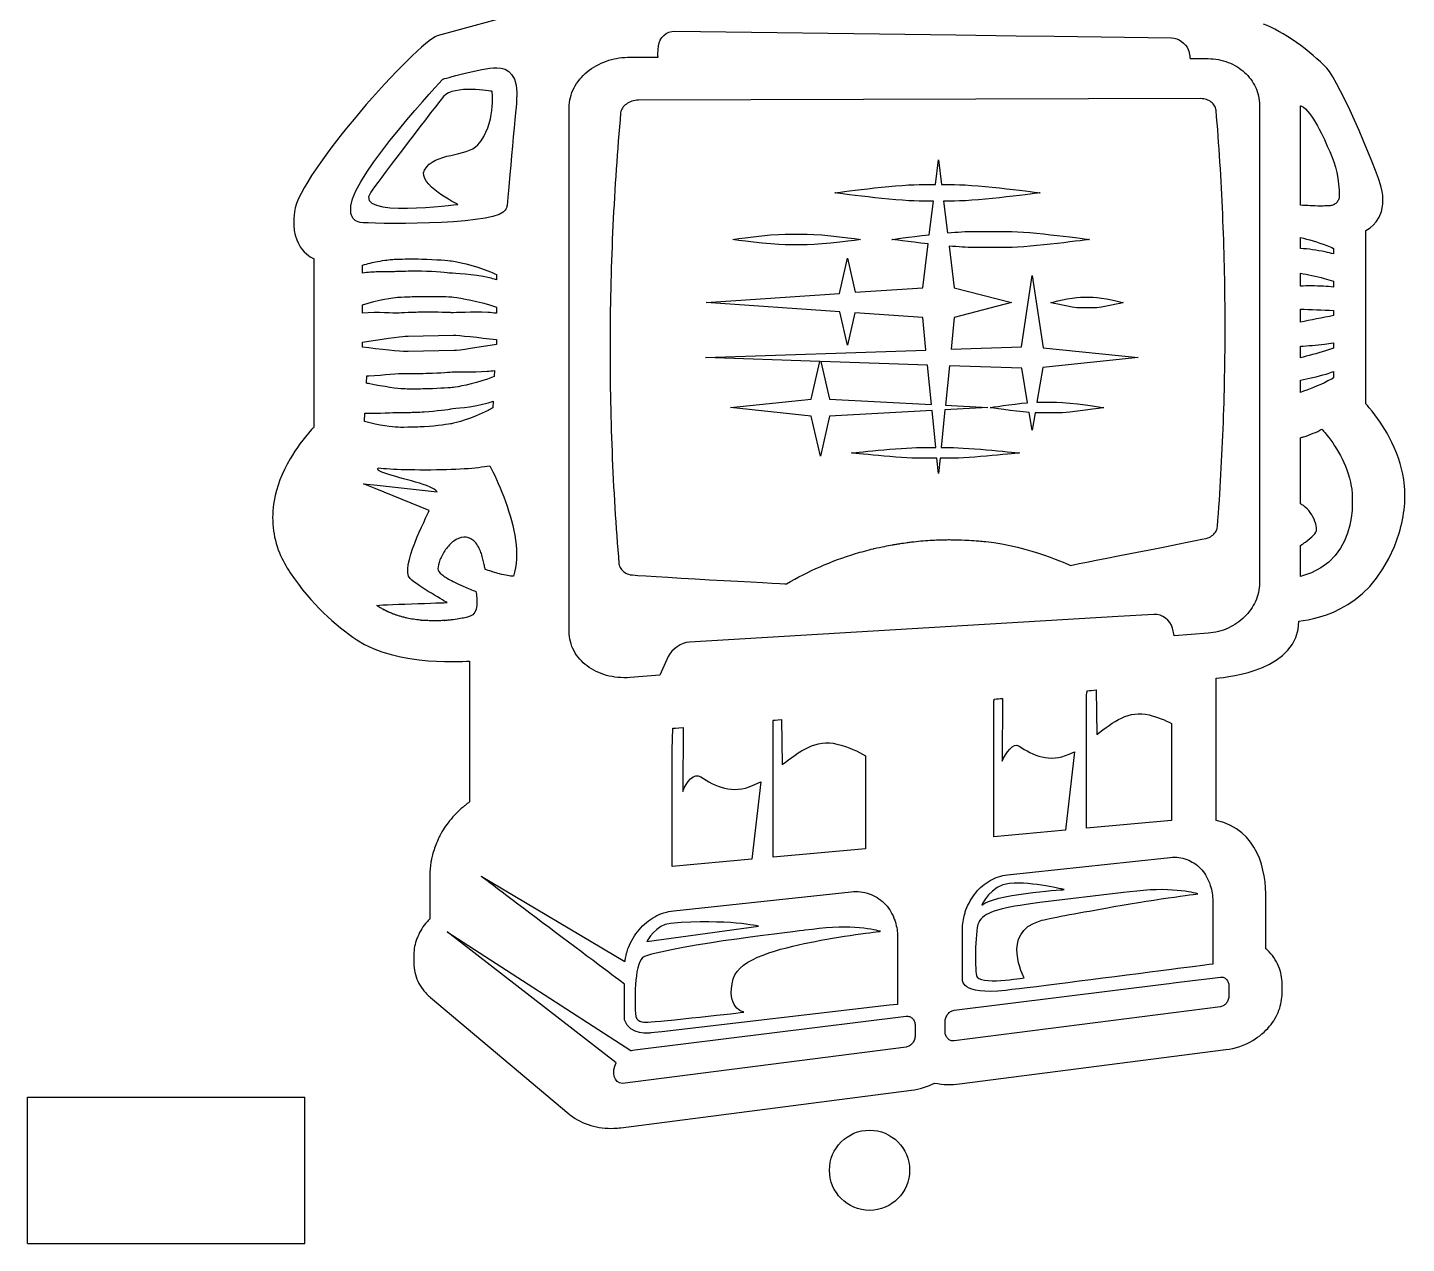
# Model space of a CAD drawing. Header units: millimetres. Extents: x -1166 to -93, y -857 to -63.
# Drawn here: x -665.76 to -616.76, y -812.37 to -769.17 of the extents above; entities that cross this region are included whole.
import ezdxf

# ---------------------------------------------------------------- set-up
doc = ezdxf.new("R2010")
doc.units = ezdxf.units.MM
doc.layers.add('CUTS', color=1, linetype='Continuous', true_color=0xff0000)
doc.layers.add('TEXT', color=5, linetype='Continuous', true_color=0x0000ff)

msp = doc.modelspace()

# ---------------------------------------------------------------- linework, layer by layer
at = {"layer": 'CUTS', "color": 1, "lineweight": 25, "true_color": 0xff0000}
for p, q in [((-665.76, -812.374), (-665.76, -807.174)), ((-665.76, -807.174), (-655.911, -807.174)), ((-655.911, -812.374), (-655.911, -807.174)), ((-665.76, -812.374), (-655.911, -812.374))]:
    msp.add_line(p, q, dxfattribs=at)
for points in [[(-637.26, -809.774), (-637.26, -808.988), (-636.622, -808.35), (-635.835, -808.35)], [(-635.835, -808.35), (-635.049, -808.35), (-634.411, -808.988), (-634.411, -809.774)], [(-635.835, -811.199), (-636.622, -811.199), (-637.26, -810.561), (-637.26, -809.774)], [(-634.411, -809.774), (-634.411, -810.561), (-635.049, -811.199), (-635.835, -811.199)]]:
    msp.add_open_spline(points, degree=3, dxfattribs=at)
at = {"layer": 'TEXT', "color": 5, "lineweight": 25, "true_color": 0x0000ff}
for points in [[(-648.161, -766.917), (-648.161, -768.638), (-651.2, -769.467)], [(-642.761, -769.293), (-633.67, -769.418), (-632.769, -769.431), (-630.628, -769.46), (-629.271, -769.479), (-625.099, -769.536)], [(-643.356, -770.103), (-643.334, -769.817)], [(-644.344, -770.218), (-643.351, -770.221)], [(-624.474, -770.067), (-624.452, -770.188)], [(-624.447, -770.271), (-623.807, -770.271)], [(-624.064, -771.693), (-644.046, -771.75)], [(-646.511, -790.628), (-646.511, -772.015)], [(-621.977, -771.922), (-621.977, -771.98), (-621.977, -771.98)], [(-621.977, -771.98), (-621.977, -788.907)], [(-620.521, -775.482), (-620.521, -771.946), (-620.521, -771.946)], [(-634.069, -774.747), (-633.495, -774.747), (-633.386, -773.863), (-633.277, -774.747), (-632.815, -774.747)], [(-633.715, -776.53), (-633.568, -775.333), (-634.069, -775.333)], [(-632.815, -775.333), (-633.205, -775.333), (-633.065, -776.464)], [(-638.83, -776.507), (-638.049, -776.507)], [(-632.156, -776.411), (-630.946, -776.411)], [(-620.521, -777.015), (-620.521, -776.629), (-620.521, -776.629)], [(-618.202, -782.534), (-618.202, -776.379)], [(-634.024, -784.093), (-633.48, -784.093), (-633.613, -782.778), (-637.262, -782.976), (-637.585, -784.394), (-637.908, -782.976), (-640.782, -782.67), (-637.908, -782.367), (-637.605, -781.034), (-641.665, -780.897), (-633.83, -780.631), (-633.946, -779.468), (-636.36, -779.302), (-636.624, -780.457), (-636.896, -779.265), (-641.64, -778.939), (-636.909, -778.614), (-636.624, -777.358), (-636.346, -778.576), (-633.946, -778.411), (-633.755, -776.857)], [(-638.049, -776.888), (-638.83, -776.888)], [(-633.009, -776.932), (-632.826, -778.411), (-630.795, -778.939), (-632.826, -779.467), (-632.941, -780.601), (-630.433, -780.517), (-630.053, -777.98), (-629.67, -780.543), (-626.285, -780.897), (-629.676, -781.249), (-629.886, -782.481), (-629.882, -782.481), (-629.882, -782.483)], [(-630.946, -776.981), (-632.156, -776.981)], [(-619.35, -777.014), (-619.35, -777.213)], [(-655.585, -777.378), (-655.585, -781.733)], [(-653.858, -777.896), (-653.858, -777.614)], [(-652.789, -777.845), (-653.305, -777.85)], [(-649.098, -777.941), (-649.098, -778.127)], [(-620.521, -778.353), (-620.521, -777.896), (-620.521, -777.896)], [(-619.35, -778.176), (-619.35, -778.387)], [(-653.858, -779.314), (-653.858, -779.021)], [(-649.098, -779.11), (-649.098, -779.32)], [(-628.336, -778.752), (-627.985, -778.752), (-627.985, -778.752)], [(-627.893, -779.132), (-628.336, -779.132)], [(-627.985, -778.752), (-627.893, -778.752)], [(-620.521, -779.633), (-620.521, -779.175), (-620.521, -779.175)], [(-619.35, -779.22), (-619.35, -779.404)], [(-652.342, -780.134), (-652.228, -780.13), (-650.618, -780.099)], [(-653.858, -780.525), (-653.858, -780.35), (-653.858, -780.35)], [(-649.098, -780.254), (-649.098, -780.434)], [(-620.522, -780.9), (-620.522, -780.491), (-620.522, -780.491)], [(-619.35, -780.37), (-619.35, -780.559)], [(-650.598, -780.648), (-652.228, -780.68), (-652.323, -780.683)], [(-637.565, -781.04), (-637.262, -782.371), (-633.634, -782.567), (-633.775, -781.168), (-637.565, -781.04)], [(-653.72, -781.804), (-653.707, -781.547)], [(-649.164, -781.353), (-649.175, -781.568)], [(-630.219, -782.499), (-630.426, -781.276), (-632.999, -781.19), (-633.141, -782.59), (-631.636, -782.67), (-633.157, -782.753), (-633.293, -784.093), (-632.995, -784.093)], [(-619.35, -781.391), (-619.35, -781.618)], [(-655.592, -781.864), (-655.581, -782.737)], [(-620.523, -782.133), (-620.523, -781.692), (-620.523, -781.692)], [(-649.218, -782.447), (-649.229, -782.677)], [(-629.882, -782.483), (-629.188, -782.483)], [(-655.585, -782.822), (-655.585, -783.365)], [(-653.787, -783.163), (-653.772, -782.865)], [(-629.949, -782.86), (-630.053, -783.472), (-630.16, -782.848)], [(-629.188, -782.864), (-629.882, -782.864)], [(-620.523, -786.098), (-620.523, -783.741)], [(-632.995, -784.473), (-633.331, -784.473), (-633.386, -785.02), (-633.441, -784.473), (-634.024, -784.473)], [(-651.484, -786.333), (-653.407, -785.548), (-653.825, -785.378), (-653.331, -785.432), (-651.208, -785.663)], [(-632.449, -787.38), (-632.453, -787.38)], [(-635.017, -787.545), (-635.014, -787.545)], [(-620.524, -788.674), (-620.524, -787.578)], [(-648.492, -788.662), (-648.499, -788.662)], [(-652.998, -789.908), (-652.994, -789.908)], [(-651.328, -790.253), (-651.332, -790.253)], [(-625.728, -790.025), (-626.996, -790.1), (-642.237, -791.004)], [(-625.008, -790.767), (-625.071, -790.51)], [(-623.807, -790.691), (-625.006, -790.783)], [(-650.05, -791.68), (-650.05, -796.682)], [(-642.988, -791.521), (-643.284, -792.176)], [(-643.286, -792.183), (-644.344, -792.265)], [(-623.514, -797.34), (-623.514, -792.286)], [(-628.129, -797.621), (-628.129, -792.865)], [(-627.788, -792.707), (-627.754, -794.29)], [(-628.747, -794.987), (-628.553, -794.9), (-628.871, -797.689), (-631.42, -797.924), (-631.42, -793.157)], [(-631.114, -793.008), (-631.126, -795.24)], [(-639.267, -798.653), (-639.266, -793.786)], [(-638.971, -793.755), (-638.937, -795.361)], [(-639.978, -796.094), (-639.698, -795.968), (-640.019, -798.724), (-642.849, -798.984), (-642.849, -794.83), (-642.825, -794.067)], [(-642.462, -794.036), (-642.474, -796.319)], [(-625.104, -793.894), (-625.104, -797.341), (-628.129, -797.621), (-628.129, -797.621)], [(-635.982, -795.044), (-635.982, -798.351), (-639.267, -798.653), (-639.267, -798.653)], [(-630.933, -799.274), (-626.494, -798.798), (-625.153, -798.655)], [(-651.462, -799.276), (-651.462, -800.843)], [(-649.64, -799.326), (-644.532, -802.353), (-644.532, -802.353)], [(-642.793, -800.55), (-636.49, -799.875)], [(-626.336, -799.853), (-626.581, -799.882), (-626.807, -799.909), (-626.81, -799.909), (-629.785, -800.261)], [(-623.636, -800.216), (-623.636, -802.448)], [(-621.747, -801.904), (-621.747, -800.134)], [(-643.75, -801.642), (-639.778, -801.105)], [(-637.621, -801.187), (-637.865, -801.216), (-638.131, -801.247), (-638.133, -801.248)], [(-644.839, -805.952), (-650.844, -801.301), (-644.319, -805.518)], [(-634.84, -801.494), (-634.84, -803.88), (-635.128, -803.913), (-643.219, -804.85), (-643.608, -804.895)], [(-632.536, -802.998), (-632.536, -801.228)], [(-652.031, -802.11), (-652.031, -802.413)], [(-644.544, -804.43), (-644.544, -803.163)], [(-632.829, -804.088), (-625.29, -803.151), (-625.185, -803.137), (-625.029, -803.119), (-624.361, -803.037), (-623.745, -802.959), (-623.361, -802.91), (-623.361, -802.91)], [(-621.174, -803.483), (-621.174, -803.149)], [(-651.441, -803.635), (-646.525, -807.769)], [(-623.065, -803.235), (-623.065, -803.568)], [(-623.361, -803.963), (-632.829, -805.178)], [(-644.085, -805.486), (-634.54, -804.3)], [(-634.216, -804.635), (-634.216, -804.983), (-634.216, -804.983)], [(-633.15, -804.847), (-633.15, -804.501)], [(-634.54, -805.397), (-644.62, -806.691)], [(-632.64, -806.709), (-623.177, -805.488)], [(-644.676, -808.263), (-634.344, -806.927)]]:
    msp.add_lwpolyline(points, dxfattribs=at)
for points in [[(-643.334, -769.817), (-643.311, -769.525), (-643.053, -769.289), (-642.761, -769.293)], [(-619.587, -770.609), (-620.115, -770.044), (-621.184, -769.261), (-621.837, -769.047)], [(-651.2, -769.467), (-651.913, -769.69), (-656.099, -774.344), (-656.278, -775.712)], [(-625.099, -769.536), (-624.849, -769.54), (-624.606, -769.718), (-624.509, -769.949)], [(-645.184, -770.356), (-644.954, -770.276), (-644.703, -770.23), (-644.441, -770.221)], [(-644.441, -770.221), (-644.409, -770.221), (-644.377, -770.218), (-644.344, -770.218)], [(-643.351, -770.221), (-643.357, -770.183), (-643.36, -770.144), (-643.356, -770.103)], [(-624.509, -769.949), (-624.493, -769.988), (-624.481, -770.028), (-624.474, -770.067)], [(-624.452, -770.188), (-624.447, -770.217), (-624.447, -770.244), (-624.447, -770.271)], [(-623.807, -770.271), (-623.554, -770.274), (-623.313, -770.32), (-623.094, -770.404)], [(-651, -771), (-651, -771), (-649.648, -770.595), (-649.082, -770.595)], [(-649.082, -770.595), (-648.675, -770.595), (-648.289, -770.863), (-648.381, -771.791)], [(-646.338, -771.313), (-646.228, -771.097), (-646.07, -770.903), (-645.872, -770.741)], [(-645.872, -770.741), (-645.675, -770.579), (-645.442, -770.447), (-645.184, -770.356)], [(-623.094, -770.404), (-622.874, -770.488), (-622.678, -770.609), (-622.51, -770.759)], [(-622.51, -770.759), (-622.347, -770.908), (-622.213, -771.087), (-622.122, -771.282)], [(-617.59, -775.132), (-617.626, -774.546), (-619.148, -771.076), (-619.587, -770.609)], [(-654.272, -775.503), (-654.128, -774.32), (-651, -771), (-651, -771)], [(-649.249, -771.434), (-649.249, -771.434), (-650.619, -771.191), (-650.975, -771.622)], [(-646.511, -772.015), (-646.511, -771.767), (-646.448, -771.529), (-646.338, -771.313)], [(-622.122, -771.282), (-622.029, -771.48), (-621.977, -771.695), (-621.977, -771.922)], [(-650.975, -771.622), (-651.613, -772.393), (-653.381, -774.757), (-653.565, -775.019)], [(-649.755, -773.331), (-649.11, -772.613), (-649.249, -771.434), (-649.249, -771.434)], [(-648.381, -771.791), (-648.397, -771.961), (-648.723, -775.519), (-648.723, -775.519)], [(-644.281, -771.785), (-644.354, -771.808), (-644.421, -771.843), (-644.479, -771.884)], [(-644.046, -771.75), (-644.128, -771.75), (-644.208, -771.763), (-644.281, -771.785)], [(-623.862, -771.725), (-623.926, -771.704), (-623.993, -771.692), (-624.064, -771.693)], [(-623.693, -771.814), (-623.742, -771.777), (-623.8, -771.747), (-623.862, -771.725)], [(-623.571, -771.945), (-623.602, -771.896), (-623.644, -771.851), (-623.693, -771.814)], [(-644.682, -772.201), (-644.803, -773.53), (-644.894, -774.866), (-644.956, -776.203)], [(-644.62, -772.026), (-644.655, -772.08), (-644.676, -772.139), (-644.682, -772.201)], [(-644.479, -771.884), (-644.537, -771.924), (-644.585, -771.972), (-644.62, -772.026)], [(-623.519, -772.107), (-623.523, -772.049), (-623.542, -771.996), (-623.571, -771.945)], [(-623.285, -775.793), (-623.339, -774.56), (-623.415, -773.33), (-623.519, -772.104)], [(-620.521, -771.946), (-620.509, -771.951), (-620.498, -771.955), (-620.486, -771.96)], [(-620.486, -771.96), (-620.098, -772.136), (-619.691, -773.106), (-619.479, -773.575)], [(-651.651, -774.232), (-651.29, -773.588), (-650.159, -773.779), (-649.755, -773.331)], [(-619.479, -773.575), (-619.269, -774.04), (-619.143, -774.573), (-619.143, -775.16)], [(-650.468, -775.45), (-650.468, -775.45), (-651.934, -774.737), (-651.651, -774.232)], [(-637.067, -775.041), (-637.067, -775.041), (-634.953, -774.747), (-634.069, -774.747)], [(-632.815, -774.747), (-631.953, -774.747), (-629.777, -775.041), (-629.777, -775.041)], [(-653.565, -775.019), (-654.222, -775.958), (-650.468, -775.45), (-650.468, -775.45)], [(-634.069, -775.333), (-634.93, -775.333), (-637.067, -775.041), (-637.067, -775.041)], [(-629.777, -775.041), (-629.777, -775.041), (-631.931, -775.333), (-632.815, -775.333)], [(-619.143, -775.16), (-619.144, -775.204), (-619.154, -775.247), (-619.172, -775.285)], [(-618.202, -776.379), (-618.073, -776.296), (-617.534, -776.051), (-617.59, -775.132)], [(-656.278, -775.712), (-656.456, -777.081), (-655.585, -777.378), (-655.585, -777.378)], [(-654.266, -775.778), (-654.276, -775.729), (-654.272, -775.503), (-654.272, -775.503)], [(-648.856, -775.723), (-649.408, -776.203), (-653.6, -776.149), (-653.945, -776.09)], [(-648.764, -775.626), (-648.787, -775.661), (-648.819, -775.694), (-648.856, -775.723)], [(-648.723, -775.519), (-648.728, -775.554), (-648.741, -775.591), (-648.764, -775.626)], [(-619.821, -775.513), (-620.055, -775.507), (-620.289, -775.496), (-620.521, -775.482)], [(-619.718, -775.509), (-619.752, -775.509), (-619.787, -775.513), (-619.821, -775.513)], [(-619.592, -775.504), (-619.633, -775.508), (-619.676, -775.508), (-619.718, -775.509)], [(-619.467, -775.499), (-619.507, -775.503), (-619.55, -775.503), (-619.592, -775.504)], [(-619.345, -775.466), (-619.385, -775.486), (-619.425, -775.497), (-619.467, -775.499)], [(-619.244, -775.392), (-619.273, -775.423), (-619.309, -775.447), (-619.345, -775.466)], [(-619.172, -775.285), (-619.19, -775.324), (-619.213, -775.361), (-619.244, -775.392)], [(-653.945, -776.09), (-654.122, -776.059), (-654.234, -775.932), (-654.266, -775.778)], [(-644.956, -776.203), (-645.02, -777.54), (-645.054, -778.881), (-645.059, -780.219)], [(-623.2, -779.492), (-623.203, -778.257), (-623.231, -777.024), (-623.285, -775.793)], [(-640.699, -776.699), (-640.699, -776.699), (-639.381, -776.507), (-638.83, -776.507)], [(-638.83, -776.888), (-639.367, -776.888), (-640.699, -776.699), (-640.699, -776.699)], [(-638.049, -776.507), (-637.511, -776.507), (-636.155, -776.699), (-636.155, -776.699)], [(-636.155, -776.699), (-636.155, -776.699), (-637.498, -776.888), (-638.049, -776.888)], [(-635.049, -776.697), (-635.049, -776.697), (-634.42, -776.608), (-633.715, -776.53)], [(-633.755, -776.857), (-634.442, -776.78), (-635.049, -776.697), (-635.049, -776.697)], [(-633.065, -776.464), (-632.717, -776.433), (-632.392, -776.411), (-632.156, -776.411)], [(-630.946, -776.411), (-630.114, -776.411), (-628.015, -776.697), (-628.015, -776.697)], [(-628.015, -776.697), (-628.015, -776.697), (-630.092, -776.981), (-630.946, -776.981)], [(-620.521, -776.629), (-620.24, -776.696), (-619.909, -776.788), (-619.589, -776.912)], [(-632.156, -776.981), (-632.375, -776.981), (-632.679, -776.961), (-633.009, -776.932)], [(-619.638, -777.14), (-619.941, -777.076), (-620.253, -777.039), (-620.521, -777.015)], [(-619.35, -777.213), (-619.445, -777.186), (-619.54, -777.161), (-619.638, -777.14)], [(-619.589, -776.912), (-619.509, -776.944), (-619.429, -776.979), (-619.35, -777.014)], [(-653.858, -777.614), (-653.671, -777.553), (-653.488, -777.514), (-653.329, -777.482)], [(-653.329, -777.482), (-653.07, -777.434), (-652.872, -777.411), (-652.803, -777.407)], [(-652.803, -777.407), (-652.757, -777.404), (-652.523, -777.394), (-652.228, -777.39)], [(-652.228, -777.39), (-652.079, -777.386), (-651.916, -777.386), (-651.75, -777.393)], [(-651.75, -777.393), (-651.259, -777.402), (-650.767, -777.451), (-650.698, -777.46)], [(-650.698, -777.46), (-650.561, -777.477), (-649.904, -777.597), (-649.306, -777.847)], [(-653.305, -777.85), (-653.471, -777.857), (-653.664, -777.866), (-653.858, -777.896)], [(-652.228, -777.829), (-652.516, -777.833), (-652.744, -777.843), (-652.789, -777.845)], [(-651.757, -777.829), (-651.919, -777.825), (-652.081, -777.825), (-652.228, -777.829)], [(-650.728, -777.895), (-650.794, -777.886), (-651.274, -777.838), (-651.757, -777.829)], [(-649.348, -778.057), (-649.947, -777.92), (-650.593, -777.911), (-650.728, -777.895)], [(-649.098, -778.127), (-649.18, -778.102), (-649.263, -778.079), (-649.348, -778.06)], [(-649.306, -777.847), (-649.235, -777.877), (-649.166, -777.908), (-649.098, -777.941)], [(-620.521, -777.896), (-620.266, -777.941), (-619.968, -778.002), (-619.675, -778.08)], [(-619.675, -778.08), (-619.564, -778.11), (-619.457, -778.143), (-619.35, -778.176)], [(-619.698, -778.36), (-619.982, -778.346), (-620.272, -778.348), (-620.521, -778.353)], [(-619.35, -778.387), (-619.463, -778.375), (-619.58, -778.365), (-619.698, -778.36)], [(-653.858, -779.021), (-653.307, -778.843), (-652.736, -778.763), (-652.614, -778.752)], [(-652.614, -778.752), (-652.579, -778.748), (-652.429, -778.742), (-652.228, -778.735)], [(-652.228, -778.735), (-652.059, -778.728), (-651.854, -778.722), (-651.646, -778.721)], [(-651.646, -778.721), (-651.195, -778.715), (-650.742, -778.736), (-650.679, -778.738)], [(-650.679, -778.738), (-650.552, -778.746), (-649.947, -778.841), (-649.381, -779.013)], [(-649.381, -779.013), (-649.284, -779.042), (-649.19, -779.075), (-649.098, -779.109)], [(-629.394, -778.942), (-629.394, -778.942), (-628.647, -778.752), (-628.336, -778.752)], [(-628.336, -779.132), (-628.639, -779.132), (-629.394, -778.942), (-629.394, -778.942)], [(-627.893, -778.752), (-627.588, -778.752), (-626.82, -778.942), (-626.82, -778.942)], [(-626.82, -778.942), (-626.82, -778.942), (-627.58, -779.132), (-627.893, -779.132)], [(-620.521, -779.175), (-620.17, -779.185), (-619.724, -779.203), (-619.35, -779.22)], [(-652.603, -779.314), (-652.725, -779.324), (-653.306, -779.272), (-653.858, -779.314)], [(-652.228, -779.297), (-652.423, -779.304), (-652.569, -779.311), (-652.603, -779.314)], [(-651.646, -779.283), (-651.853, -779.283), (-652.059, -779.291), (-652.228, -779.297)], [(-650.689, -779.301), (-650.751, -779.297), (-651.198, -779.278), (-651.646, -779.283)], [(-649.4, -779.293), (-649.966, -779.263), (-650.563, -779.308), (-650.689, -779.301)], [(-649.098, -779.32), (-649.196, -779.309), (-649.297, -779.299), (-649.4, -779.293)], [(-623.261, -783.195), (-623.214, -781.96), (-623.196, -780.724), (-623.2, -779.492)], [(-619.35, -779.404), (-619.725, -779.479), (-620.173, -779.568), (-620.521, -779.633)], [(-653.858, -780.35), (-653.277, -780.257), (-652.483, -780.136), (-652.342, -780.134)], [(-650.618, -780.099), (-650.477, -780.095), (-649.683, -780.186), (-649.098, -780.254)], [(-652.323, -780.683), (-652.464, -780.687), (-653.271, -780.595), (-653.858, -780.525)], [(-649.098, -780.434), (-649.677, -780.526), (-650.458, -780.645), (-650.598, -780.648)], [(-645.059, -780.219), (-645.064, -781.559), (-645.04, -782.899), (-644.988, -784.234)], [(-620.522, -780.491), (-620.267, -780.474), (-619.964, -780.451), (-619.668, -780.415)], [(-619.668, -780.415), (-619.56, -780.402), (-619.454, -780.385), (-619.35, -780.37)], [(-619.35, -780.559), (-619.443, -780.593), (-619.536, -780.624), (-619.633, -780.654)], [(-619.633, -780.654), (-619.941, -780.753), (-620.26, -780.837), (-620.522, -780.9)], [(-653.707, -781.547), (-653.68, -781.547), (-653.655, -781.544), (-653.627, -781.544)], [(-653.627, -781.544), (-653.097, -781.513), (-652.536, -781.452), (-652.419, -781.455)], [(-652.419, -781.455), (-652.393, -781.455), (-652.29, -781.455), (-652.151, -781.459)], [(-652.151, -781.459), (-651.98, -781.459), (-651.754, -781.459), (-651.525, -781.45)], [(-651.525, -781.45), (-651.108, -781.44), (-650.691, -781.409), (-650.632, -781.403)], [(-650.632, -781.403), (-650.515, -781.393), (-649.957, -781.42), (-649.429, -781.381)], [(-649.429, -781.381), (-649.338, -781.375), (-649.25, -781.365), (-649.164, -781.353)], [(-649.175, -781.568), (-649.252, -781.599), (-649.332, -781.63), (-649.414, -781.657)], [(-620.523, -781.692), (-620.248, -781.643), (-619.922, -781.576), (-619.606, -781.479)], [(-619.606, -781.479), (-619.518, -781.452), (-619.434, -781.423), (-619.35, -781.391)], [(-619.35, -781.618), (-619.414, -781.654), (-619.48, -781.691), (-619.546, -781.725)], [(-655.585, -781.733), (-655.589, -781.776), (-655.592, -781.821), (-655.592, -781.864)], [(-653.639, -781.822), (-653.667, -781.816), (-653.693, -781.809), (-653.72, -781.804)], [(-652.431, -782.01), (-652.55, -782.006), (-653.11, -781.931), (-653.639, -781.822)], [(-652.181, -782.013), (-652.312, -782.013), (-652.405, -782.01), (-652.431, -782.01)], [(-651.529, -782.006), (-651.77, -782.013), (-652.009, -782.014), (-652.181, -782.013)], [(-650.626, -781.957), (-650.685, -781.963), (-651.108, -781.996), (-651.529, -782.006)], [(-649.414, -781.657), (-649.943, -781.835), (-650.507, -781.947), (-650.626, -781.957)], [(-619.546, -781.725), (-619.882, -781.897), (-620.237, -782.035), (-620.523, -782.133)], [(-650.715, -782.717), (-650.59, -782.695), (-649.991, -782.671), (-649.433, -782.513)], [(-649.433, -782.513), (-649.36, -782.493), (-649.288, -782.469), (-649.218, -782.444)], [(-631.544, -782.671), (-631.544, -782.671), (-630.772, -782.546), (-630.219, -782.499)], [(-629.188, -782.483), (-628.709, -782.483), (-627.505, -782.673), (-627.505, -782.673)], [(-618.079, -782.675), (-618.122, -782.626), (-618.161, -782.579), (-618.202, -782.534)], [(-655.581, -782.737), (-655.584, -782.764), (-655.585, -782.793), (-655.585, -782.822)], [(-653.772, -782.865), (-653.257, -782.896), (-652.74, -782.834), (-652.626, -782.842)], [(-652.626, -782.842), (-652.591, -782.842), (-652.431, -782.846), (-652.219, -782.842)], [(-652.219, -782.842), (-652.056, -782.839), (-651.864, -782.835), (-651.669, -782.822)], [(-651.669, -782.822), (-651.221, -782.797), (-650.776, -782.729), (-650.715, -782.717)], [(-649.396, -782.772), (-649.953, -783.066), (-650.561, -783.224), (-650.689, -783.245)], [(-649.229, -782.677), (-649.284, -782.711), (-649.339, -782.742), (-649.396, -782.772)], [(-630.16, -782.848), (-630.71, -782.805), (-631.544, -782.671), (-631.544, -782.671)], [(-629.882, -782.864), (-629.903, -782.864), (-629.926, -782.864), (-629.949, -782.86)], [(-627.505, -782.673), (-627.505, -782.673), (-628.698, -782.864), (-629.188, -782.864)], [(-617.37, -783.721), (-617.564, -783.36), (-617.802, -783.009), (-618.079, -782.675)], [(-655.665, -783.453), (-655.962, -783.787), (-656.218, -784.136), (-656.426, -784.492)], [(-655.585, -783.365), (-655.61, -783.394), (-655.638, -783.423), (-655.665, -783.453)], [(-652.638, -783.37), (-652.754, -783.36), (-653.265, -783.314), (-653.787, -783.163)], [(-652.245, -783.373), (-652.449, -783.377), (-652.602, -783.373), (-652.638, -783.37)], [(-651.663, -783.352), (-651.87, -783.366), (-652.075, -783.372), (-652.245, -783.373)], [(-650.689, -783.245), (-650.753, -783.258), (-651.208, -783.327), (-651.663, -783.352)], [(-623.471, -786.898), (-623.375, -785.665), (-623.306, -784.43), (-623.261, -783.195)], [(-620.413, -783.712), (-620.171, -783.638), (-619.946, -783.54), (-619.757, -783.444)], [(-619.757, -783.444), (-619.723, -783.483), (-619.687, -783.524), (-619.648, -783.569)], [(-619.648, -783.569), (-619.477, -783.775), (-619.276, -784.047), (-619.103, -784.37)], [(-620.523, -783.741), (-620.486, -783.731), (-620.449, -783.722), (-620.413, -783.712)], [(-616.853, -785.229), (-616.933, -784.725), (-617.105, -784.216), (-617.37, -783.721)], [(-656.426, -784.492), (-656.719, -784.99), (-656.911, -785.494), (-656.997, -785.987)], [(-644.988, -784.234), (-644.936, -785.567), (-644.854, -786.896), (-644.743, -788.219)], [(-636.482, -784.283), (-636.482, -784.283), (-634.748, -784.093), (-634.024, -784.093)], [(-634.024, -784.473), (-634.73, -784.473), (-636.482, -784.283), (-636.482, -784.283)], [(-632.995, -784.093), (-632.289, -784.093), (-630.505, -784.283), (-630.505, -784.283)], [(-630.505, -784.283), (-630.505, -784.283), (-632.271, -784.473), (-632.995, -784.473)], [(-619.103, -784.37), (-618.928, -784.692), (-618.781, -785.066), (-618.717, -785.475)], [(-653.027, -785.019), (-653.237, -784.948), (-653.36, -784.88), (-653.305, -784.818)], [(-653.305, -784.818), (-653.303, -784.815), (-653.302, -784.814), (-653.299, -784.811)], [(-653.299, -784.811), (-653.185, -784.826), (-653.046, -784.839), (-652.878, -784.849)], [(-651.208, -785.663), (-651.358, -785.422), (-652.483, -785.205), (-653.027, -785.019)], [(-652.878, -784.849), (-652.566, -784.868), (-652.155, -784.88), (-651.626, -784.88)], [(-651.626, -784.88), (-650.532, -784.88), (-649.803, -784.824), (-649.33, -784.736)], [(-649.33, -784.736), (-649.314, -784.769), (-649.298, -784.799), (-649.283, -784.833)], [(-649.283, -784.833), (-649.123, -785.155), (-648.938, -785.564), (-648.778, -786.006)], [(-618.717, -785.475), (-618.717, -785.475), (-618.251, -788.088), (-620.524, -788.674)], [(-617.017, -787.13), (-616.827, -786.506), (-616.755, -785.871), (-616.853, -785.229)], [(-656.997, -785.987), (-657.11, -786.629), (-657.046, -787.252), (-656.807, -787.832)], [(-648.778, -786.006), (-648.618, -786.447), (-648.481, -786.924), (-648.418, -787.382)], [(-652.163, -788.75), (-652.543, -788.382), (-651.575, -786.555), (-651.484, -786.333)], [(-620.416, -786.154), (-620.45, -786.13), (-620.486, -786.112), (-620.523, -786.098)], [(-620.172, -786.405), (-620.242, -786.307), (-620.326, -786.218), (-620.416, -786.154)], [(-620.006, -786.721), (-620.047, -786.614), (-620.104, -786.504), (-620.172, -786.405)], [(-623.521, -787.065), (-623.493, -787.012), (-623.474, -786.956), (-623.471, -786.898)], [(-620.06, -787.21), (-619.989, -787.135), (-619.946, -787.066), (-619.946, -787.01)], [(-619.946, -787.01), (-619.946, -786.928), (-619.968, -786.826), (-620.006, -786.721)], [(-650.612, -787.417), (-650.721, -787.497), (-650.82, -787.604), (-650.904, -787.721)], [(-650.261, -787.28), (-650.383, -787.287), (-650.504, -787.338), (-650.612, -787.417)], [(-650.088, -787.299), (-650.142, -787.282), (-650.202, -787.275), (-650.261, -787.28)], [(-649.934, -787.382), (-649.983, -787.344), (-650.035, -787.316), (-650.088, -787.299)], [(-649.799, -787.526), (-649.841, -787.467), (-649.886, -787.419), (-649.934, -787.382)], [(-648.418, -787.382), (-648.355, -787.841), (-648.362, -788.284), (-648.492, -788.662)], [(-634.748, -787.506), (-634.667, -787.491), (-634.584, -787.48), (-634.503, -787.469)], [(-634.503, -787.469), (-634.453, -787.463), (-634.401, -787.454), (-634.351, -787.447)], [(-634.351, -787.447), (-634.129, -787.42), (-633.906, -787.399), (-633.683, -787.386)], [(-633.683, -787.386), (-633.48, -787.373), (-633.278, -787.368), (-633.078, -787.367)], [(-633.078, -787.367), (-633.022, -787.363), (-632.966, -787.367), (-632.909, -787.367)], [(-632.909, -787.367), (-632.755, -787.367), (-632.602, -787.372), (-632.449, -787.38)], [(-632.453, -787.38), (-632.42, -787.38), (-632.385, -787.38), (-632.352, -787.38)], [(-632.352, -787.38), (-632.333, -787.383), (-632.318, -787.383), (-632.302, -787.385)], [(-632.302, -787.385), (-632.303, -787.385), (-632.304, -787.385), (-632.306, -787.385)], [(-632.306, -787.385), (-632.187, -787.391), (-632.073, -787.404), (-631.956, -787.413)], [(-631.956, -787.413), (-631.874, -787.422), (-631.789, -787.427), (-631.707, -787.436)], [(-631.707, -787.436), (-630.146, -787.595), (-628.703, -788.28), (-628.703, -788.28)], [(-628.703, -788.28), (-628.306, -788.203), (-623.875, -787.331), (-623.812, -787.304)], [(-623.812, -787.304), (-623.748, -787.279), (-623.69, -787.245), (-623.641, -787.204)], [(-623.641, -787.204), (-623.592, -787.163), (-623.551, -787.116), (-623.521, -787.065)], [(-620.574, -790.257), (-619.866, -790.177), (-617.834, -789.807), (-617.017, -787.13)], [(-620.517, -787.572), (-620.456, -787.533), (-620.398, -787.492), (-620.342, -787.451)], [(-620.342, -787.451), (-620.229, -787.366), (-620.13, -787.284), (-620.06, -787.21)], [(-656.807, -787.832), (-656.703, -788.087), (-656.57, -788.322), (-656.422, -788.545)], [(-650.904, -787.721), (-650.988, -787.838), (-651.055, -787.965), (-651.103, -788.084)], [(-649.683, -787.731), (-649.72, -787.653), (-649.758, -787.584), (-649.799, -787.526)], [(-649.618, -787.91), (-649.638, -787.845), (-649.659, -787.784), (-649.683, -787.731)], [(-649.563, -788.107), (-649.579, -788.044), (-649.597, -787.974), (-649.618, -787.91)], [(-637.597, -788.327), (-637.189, -788.148), (-636.769, -787.992), (-636.337, -787.862)], [(-636.337, -787.862), (-636.125, -787.798), (-635.91, -787.739), (-635.692, -787.688)], [(-635.692, -787.688), (-635.683, -787.684), (-635.676, -787.683), (-635.669, -787.683)], [(-635.669, -787.683), (-635.546, -787.652), (-635.422, -787.63), (-635.297, -787.604)], [(-635.297, -787.604), (-635.208, -787.587), (-635.118, -787.563), (-635.027, -787.548)], [(-635.027, -787.548), (-635.024, -787.548), (-635.02, -787.548), (-635.017, -787.545)], [(-635.014, -787.545), (-634.995, -787.541), (-634.977, -787.541), (-634.96, -787.537)], [(-634.96, -787.537), (-634.916, -787.531), (-634.874, -787.525), (-634.829, -787.518)], [(-634.829, -787.518), (-634.821, -787.515), (-634.814, -787.515), (-634.805, -787.515)], [(-634.805, -787.515), (-634.787, -787.511), (-634.768, -787.508), (-634.748, -787.506)], [(-620.524, -787.578), (-620.521, -787.578), (-620.519, -787.574), (-620.517, -787.572)], [(-651.103, -788.084), (-651.151, -788.203), (-651.178, -788.316), (-651.178, -788.404)], [(-651.178, -788.404), (-651.178, -788.466), (-651.125, -788.533), (-651.04, -788.603)], [(-649.523, -788.289), (-649.535, -788.235), (-649.548, -788.173), (-649.563, -788.107)], [(-649.499, -788.42), (-649.503, -788.389), (-649.512, -788.342), (-649.523, -788.289)], [(-649.266, -788.499), (-649.356, -788.471), (-649.436, -788.443), (-649.499, -788.42)], [(-644.743, -788.219), (-644.737, -788.282), (-644.715, -788.339), (-644.68, -788.391)], [(-644.68, -788.391), (-644.645, -788.443), (-644.598, -788.488), (-644.541, -788.526)], [(-638.786, -788.938), (-638.403, -788.71), (-638.006, -788.506), (-637.597, -788.327)], [(-656.422, -788.545), (-655.663, -789.684), (-654.824, -790.402), (-654.058, -790.926)], [(-650.852, -789.602), (-650.852, -789.602), (-651.895, -789.008), (-652.163, -788.75)], [(-651.04, -788.603), (-650.954, -788.675), (-650.833, -788.747), (-650.697, -788.821)], [(-650.697, -788.821), (-650.612, -788.866), (-650.519, -788.91), (-650.425, -788.953)], [(-650.425, -788.953), (-650.37, -788.979), (-650.313, -789.005), (-650.257, -789.03)], [(-649.249, -788.504), (-649.254, -788.504), (-649.26, -788.5), (-649.266, -788.499)], [(-649.22, -788.511), (-649.229, -788.507), (-649.239, -788.507), (-649.249, -788.504)], [(-648.982, -788.58), (-649.064, -788.56), (-649.143, -788.535), (-649.22, -788.511)], [(-648.699, -788.644), (-648.787, -788.628), (-648.884, -788.606), (-648.982, -788.58)], [(-648.499, -788.662), (-648.555, -788.662), (-648.622, -788.655), (-648.699, -788.644)], [(-644.541, -788.526), (-644.484, -788.564), (-644.418, -788.592), (-644.348, -788.611)], [(-644.348, -788.611), (-644.214, -788.649), (-638.797, -788.937), (-638.786, -788.938)], [(-621.977, -788.907), (-621.977, -789.134), (-622.029, -789.355), (-622.122, -789.558)], [(-650.257, -789.03), (-650.107, -789.096), (-649.956, -789.157), (-649.825, -789.207)], [(-649.825, -789.207), (-649.813, -789.268), (-649.801, -789.348), (-649.795, -789.436)], [(-649.795, -789.436), (-649.789, -789.522), (-649.789, -789.618), (-649.799, -789.707)], [(-653.348, -789.705), (-653.381, -789.683), (-650.852, -789.602), (-650.852, -789.602)], [(-653.298, -789.738), (-653.314, -789.727), (-653.331, -789.716), (-653.348, -789.705)], [(-653.225, -789.786), (-653.25, -789.771), (-653.274, -789.754), (-653.298, -789.738)], [(-653.113, -789.846), (-653.151, -789.825), (-653.188, -789.807), (-653.225, -789.786)], [(-652.994, -789.908), (-653.039, -789.887), (-653.08, -789.863), (-653.124, -789.84)], [(-653.124, -789.84), (-653.121, -789.843), (-653.117, -789.844), (-653.113, -789.846)], [(-652.99, -789.912), (-652.993, -789.912), (-652.995, -789.908), (-652.998, -789.908)], [(-652.929, -789.937), (-652.949, -789.929), (-652.969, -789.921), (-652.99, -789.912)], [(-652.918, -789.942), (-652.922, -789.942), (-652.926, -789.938), (-652.929, -789.937)], [(-652.888, -789.955), (-652.898, -789.951), (-652.908, -789.947), (-652.918, -789.942)], [(-652.759, -790.009), (-652.803, -789.992), (-652.845, -789.974), (-652.888, -789.955)], [(-649.867, -789.947), (-649.904, -790.014), (-649.956, -790.066), (-650.031, -790.086)], [(-649.799, -789.707), (-649.81, -789.796), (-649.829, -789.879), (-649.867, -789.947)], [(-622.122, -789.558), (-622.213, -789.762), (-622.347, -789.949), (-622.51, -790.11)], [(-652.737, -790.016), (-652.743, -790.016), (-652.752, -790.012), (-652.759, -790.009)], [(-652.633, -790.052), (-652.667, -790.041), (-652.701, -790.029), (-652.737, -790.016)], [(-652.516, -790.09), (-652.555, -790.079), (-652.594, -790.065), (-652.633, -790.052)], [(-652.396, -790.121), (-652.436, -790.112), (-652.476, -790.101), (-652.516, -790.09)], [(-652.385, -790.125), (-652.388, -790.125), (-652.392, -790.121), (-652.396, -790.121)], [(-652.275, -790.153), (-652.312, -790.145), (-652.348, -790.135), (-652.385, -790.125)], [(-651.815, -790.225), (-651.965, -790.209), (-652.118, -790.188), (-652.275, -790.153)], [(-651.789, -790.229), (-651.797, -790.225), (-651.806, -790.225), (-651.815, -790.225)], [(-651.775, -790.233), (-651.78, -790.229), (-651.786, -790.233), (-651.789, -790.229)], [(-651.539, -790.243), (-651.618, -790.24), (-651.694, -790.24), (-651.775, -790.233)], [(-651.332, -790.253), (-651.399, -790.253), (-651.471, -790.246), (-651.539, -790.243)], [(-651.189, -790.249), (-651.237, -790.249), (-651.279, -790.253), (-651.328, -790.253)], [(-650.967, -790.241), (-651.037, -790.245), (-651.114, -790.246), (-651.189, -790.249)], [(-650.938, -790.241), (-650.946, -790.241), (-650.957, -790.241), (-650.967, -790.241)], [(-650.934, -790.241), (-650.94, -790.241), (-650.948, -790.241), (-650.956, -790.241)], [(-650.956, -790.241), (-650.95, -790.241), (-650.944, -790.241), (-650.938, -790.241)], [(-650.781, -790.227), (-650.833, -790.23), (-650.879, -790.237), (-650.934, -790.241)], [(-650.63, -790.211), (-650.676, -790.217), (-650.731, -790.222), (-650.781, -790.227)], [(-650.372, -790.17), (-650.45, -790.185), (-650.535, -790.2), (-650.63, -790.211)], [(-650.173, -790.13), (-650.231, -790.143), (-650.298, -790.157), (-650.372, -790.17)], [(-650.031, -790.086), (-650.068, -790.098), (-650.116, -790.112), (-650.173, -790.126)], [(-625.071, -790.51), (-625.14, -790.227), (-625.436, -790.007), (-625.728, -790.025)], [(-623.514, -792.286), (-623.051, -792.247), (-620.574, -791.983), (-620.574, -790.257)], [(-622.51, -790.11), (-622.678, -790.271), (-622.874, -790.407), (-623.094, -790.507)], [(-654.058, -790.926), (-652.651, -791.893), (-650.05, -791.68), (-650.05, -791.68)], [(-646.338, -791.317), (-646.448, -791.109), (-646.511, -790.877), (-646.511, -790.628)], [(-625.006, -790.783), (-625.007, -790.777), (-625.007, -790.773), (-625.008, -790.767)], [(-623.094, -790.507), (-623.313, -790.608), (-623.554, -790.674), (-623.807, -790.691)], [(-645.872, -791.854), (-646.07, -791.707), (-646.228, -791.525), (-646.338, -791.317)], [(-642.237, -791.004), (-642.529, -791.022), (-642.867, -791.255), (-642.988, -791.521)], [(-645.184, -792.188), (-645.442, -792.117), (-645.675, -792.003), (-645.872, -791.854)], [(-644.344, -792.265), (-644.642, -792.287), (-644.926, -792.258), (-645.184, -792.188)], [(-643.284, -792.176), (-643.284, -792.179), (-643.285, -792.181), (-643.286, -792.183)], [(-628.129, -792.865), (-628.115, -792.828), (-628.108, -792.802), (-628.108, -792.802)], [(-628.108, -792.802), (-628.108, -792.802), (-628.108, -792.775), (-628.104, -792.736)], [(-628.104, -792.736), (-627.998, -792.726), (-627.893, -792.716), (-627.788, -792.707)], [(-631.42, -793.157), (-631.42, -793.131), (-631.415, -793.088), (-631.402, -793.034)], [(-631.402, -793.034), (-631.305, -793.025), (-631.211, -793.017), (-631.114, -793.008)], [(-639.266, -793.786), (-639.266, -793.786), (-639.155, -793.774), (-638.971, -793.755)], [(-627.754, -794.29), (-627.184, -793.838), (-626.607, -793.413), (-625.903, -793.592)], [(-625.903, -793.592), (-625.588, -793.672), (-625.324, -793.78), (-625.104, -793.894)], [(-642.825, -794.067), (-642.825, -794.067), (-642.687, -794.056), (-642.462, -794.036)], [(-638.937, -795.361), (-638.339, -794.888), (-637.734, -794.442), (-636.994, -794.63)], [(-636.994, -794.63), (-636.576, -794.736), (-636.241, -794.889), (-635.982, -795.044)], [(-631.126, -795.24), (-631.001, -794.949), (-630.733, -794.553), (-630.517, -794.7)], [(-630.517, -794.7), (-630.052, -795.024), (-629.427, -795.31), (-628.747, -794.987)], [(-642.474, -796.319), (-642.354, -795.969), (-642.062, -795.637), (-641.836, -795.793)], [(-641.836, -795.793), (-641.348, -796.132), (-640.692, -796.432), (-639.978, -796.094)], [(-650.209, -796.808), (-650.232, -796.825), (-650.283, -796.868), (-650.306, -796.887)], [(-650.05, -796.682), (-650.107, -796.724), (-650.16, -796.767), (-650.209, -796.808)], [(-650.687, -797.268), (-650.717, -797.3), (-650.748, -797.334), (-650.769, -797.361)], [(-650.306, -796.887), (-650.448, -797.008), (-650.578, -797.139), (-650.687, -797.268)], [(-650.769, -797.361), (-650.899, -797.525), (-651.012, -797.701), (-651.108, -797.89)], [(-621.747, -800.134), (-621.737, -799.114), (-622.03, -797.693), (-623.514, -797.34)], [(-651.184, -798.047), (-651.249, -798.19), (-651.304, -798.338), (-651.352, -798.512)], [(-651.108, -797.89), (-651.135, -797.937), (-651.158, -797.988), (-651.184, -798.047)], [(-651.401, -798.702), (-651.411, -798.745), (-651.419, -798.787), (-651.423, -798.823)], [(-651.352, -798.512), (-651.373, -798.58), (-651.39, -798.646), (-651.401, -798.702)], [(-625.153, -798.655), (-624.942, -798.634), (-624.741, -798.661), (-624.561, -798.729)], [(-624.561, -798.729), (-624.38, -798.797), (-624.216, -798.905), (-624.078, -799.046)], [(-651.423, -798.823), (-651.45, -798.986), (-651.462, -799.134), (-651.462, -799.276)], [(-624.078, -799.046), (-623.942, -799.188), (-623.833, -799.362), (-623.756, -799.56)], [(-644.544, -803.163), (-644.879, -802.91), (-649.659, -799.327), (-649.64, -799.326)], [(-632.063, -799.916), (-631.917, -799.738), (-631.745, -799.591), (-631.552, -799.478)], [(-630.859, -799.584), (-631.543, -799.64), (-631.842, -800.354), (-631.842, -800.354)], [(-631.552, -799.478), (-631.363, -799.37), (-631.152, -799.299), (-630.933, -799.274)], [(-628.919, -799.803), (-628.919, -799.803), (-630.017, -799.514), (-630.859, -799.584)], [(-624.166, -799.951), (-624.166, -799.951), (-625.019, -799.698), (-626.336, -799.853)], [(-623.756, -799.56), (-623.744, -799.589), (-623.735, -799.621), (-623.725, -799.652)], [(-623.725, -799.652), (-623.669, -799.826), (-623.636, -800.016), (-623.636, -800.216)], [(-636.49, -799.875), (-636.261, -799.849), (-636.044, -799.879), (-635.846, -799.948)], [(-635.846, -799.948), (-635.648, -800.018), (-635.472, -800.13), (-635.322, -800.278)], [(-632.409, -800.52), (-632.326, -800.298), (-632.209, -800.094), (-632.063, -799.916)], [(-631.842, -800.354), (-631.442, -799.966), (-629.055, -799.81), (-628.919, -799.803)], [(-627.443, -800.457), (-625.901, -800.177), (-624.166, -799.951), (-624.166, -799.951)], [(-643.472, -800.768), (-643.262, -800.651), (-643.034, -800.575), (-642.793, -800.55)], [(-635.322, -800.278), (-635.173, -800.426), (-635.053, -800.605), (-634.969, -800.812)], [(-632.536, -801.228), (-632.536, -801.032), (-632.506, -800.843), (-632.453, -800.663)], [(-632.453, -800.663), (-632.44, -800.614), (-632.425, -800.566), (-632.409, -800.52)], [(-629.785, -800.261), (-631.184, -800.453), (-631.673, -800.569), (-631.927, -800.907)], [(-629.769, -800.907), (-629.488, -800.823), (-628.485, -800.646), (-627.443, -800.457)], [(-651.568, -800.953), (-651.702, -801.104), (-651.809, -801.269), (-651.893, -801.462)], [(-651.475, -800.855), (-651.502, -800.882), (-651.544, -800.927), (-651.568, -800.953)], [(-651.462, -800.843), (-651.467, -800.848), (-651.471, -800.851), (-651.475, -800.855)], [(-644.405, -801.859), (-644.316, -801.625), (-644.187, -801.411), (-644.028, -801.226)], [(-644.028, -801.226), (-643.869, -801.04), (-643.68, -800.883), (-643.472, -800.768)], [(-642.911, -801.001), (-643.424, -801.041), (-643.75, -801.642), (-643.75, -801.642)], [(-639.778, -801.105), (-639.778, -801.105), (-640.848, -800.839), (-642.911, -801.001)], [(-635.451, -801.284), (-635.451, -801.284), (-636.305, -801.031), (-637.621, -801.187)], [(-634.969, -800.812), (-634.951, -800.858), (-634.934, -800.907), (-634.919, -800.955)], [(-634.919, -800.955), (-634.868, -801.123), (-634.84, -801.303), (-634.84, -801.494)], [(-631.927, -800.907), (-632.103, -801.142), (-632.087, -802.562), (-632.04, -802.859)], [(-630.342, -802.934), (-630.342, -802.934), (-631.202, -801.337), (-629.769, -800.907)], [(-651.922, -801.537), (-651.994, -801.729), (-652.031, -801.923), (-652.031, -802.11)], [(-651.893, -801.462), (-651.904, -801.488), (-651.912, -801.509), (-651.922, -801.537)], [(-638.133, -801.248), (-638.133, -801.248), (-642.675, -801.761), (-643.838, -802.18)], [(-640.678, -802.968), (-640.479, -802.23), (-638.964, -801.892), (-637.963, -801.679)], [(-637.963, -801.679), (-636.963, -801.466), (-635.451, -801.284), (-635.451, -801.284)], [(-644.532, -802.353), (-644.532, -802.353), (-644.494, -802.155), (-644.47, -802.06)], [(-644.47, -802.06), (-644.451, -801.991), (-644.431, -801.924), (-644.405, -801.859)], [(-643.838, -802.18), (-644.191, -802.308), (-644.184, -803.608), (-644.157, -804.207)], [(-621.694, -801.952), (-621.711, -801.937), (-621.73, -801.92), (-621.747, -801.904)], [(-621.298, -802.525), (-621.39, -802.308), (-621.523, -802.115), (-621.694, -801.952)], [(-652.031, -802.413), (-652.031, -802.522), (-652.019, -802.635), (-651.994, -802.741)], [(-625.104, -802.639), (-627.049, -802.89), (-629.949, -803.262), (-630.994, -803.382)], [(-623.636, -802.448), (-623.97, -802.492), (-624.49, -802.559), (-625.104, -802.639)], [(-621.174, -803.149), (-621.174, -802.936), (-621.217, -802.73), (-621.298, -802.525)], [(-651.994, -802.741), (-651.972, -802.85), (-651.935, -802.956), (-651.889, -803.056)], [(-651.889, -803.056), (-651.842, -803.161), (-651.78, -803.262), (-651.703, -803.36)], [(-640.303, -804.157), (-640.303, -804.157), (-640.962, -804.012), (-640.678, -802.968)], [(-630.994, -803.382), (-632.62, -803.57), (-632.532, -802.986), (-632.536, -802.998)], [(-632.04, -802.859), (-631.984, -803.215), (-630.342, -802.934), (-630.342, -802.934)], [(-623.361, -802.91), (-623.32, -802.905), (-623.282, -802.91), (-623.246, -802.925)], [(-623.246, -802.925), (-623.211, -802.938), (-623.179, -802.961), (-623.151, -802.99)], [(-623.151, -802.99), (-623.125, -803.02), (-623.103, -803.055), (-623.089, -803.098)], [(-623.089, -803.098), (-623.072, -803.138), (-623.065, -803.184), (-623.065, -803.235)], [(-651.703, -803.36), (-651.626, -803.462), (-651.536, -803.555), (-651.441, -803.635)], [(-623.065, -803.568), (-623.065, -803.617), (-623.072, -803.664), (-623.089, -803.709)], [(-621.285, -804.09), (-621.212, -803.891), (-621.174, -803.686), (-621.174, -803.483)], [(-643.702, -804.511), (-643.334, -804.499), (-640.303, -804.157), (-640.303, -804.157)], [(-633.056, -804.225), (-633.027, -804.188), (-632.992, -804.155), (-632.954, -804.132)], [(-632.954, -804.132), (-632.916, -804.109), (-632.874, -804.094), (-632.829, -804.088)], [(-623.246, -803.92), (-623.282, -803.943), (-623.32, -803.958), (-623.361, -803.963)], [(-623.151, -803.832), (-623.179, -803.867), (-623.211, -803.898), (-623.246, -803.92)], [(-623.089, -803.709), (-623.103, -803.754), (-623.125, -803.795), (-623.151, -803.832)], [(-621.619, -804.66), (-621.475, -804.488), (-621.365, -804.298), (-621.285, -804.09)], [(-643.608, -804.895), (-643.608, -804.895), (-644.371, -805.004), (-644.544, -804.43)], [(-644.157, -804.207), (-644.142, -804.524), (-643.896, -804.518), (-643.702, -804.511)], [(-634.54, -804.3), (-634.496, -804.295), (-634.453, -804.3), (-634.414, -804.313)], [(-634.414, -804.313), (-634.377, -804.328), (-634.341, -804.35), (-634.311, -804.382)], [(-634.311, -804.382), (-634.282, -804.411), (-634.259, -804.449), (-634.242, -804.491)], [(-634.242, -804.491), (-634.227, -804.534), (-634.216, -804.584), (-634.216, -804.635)], [(-633.15, -804.501), (-633.15, -804.45), (-633.141, -804.399), (-633.125, -804.354)], [(-633.125, -804.354), (-633.108, -804.306), (-633.085, -804.262), (-633.056, -804.225)], [(-634.242, -805.131), (-634.259, -805.178), (-634.282, -805.221), (-634.311, -805.258)], [(-634.216, -804.983), (-634.216, -805.035), (-634.227, -805.084), (-634.242, -805.131)], [(-633.125, -804.989), (-633.141, -804.946), (-633.15, -804.899), (-633.15, -804.847)], [(-633.056, -805.098), (-633.085, -805.068), (-633.108, -805.031), (-633.125, -804.989)], [(-632.954, -805.164), (-632.992, -805.152), (-633.027, -805.129), (-633.056, -805.098)], [(-622.211, -805.159), (-621.98, -805.023), (-621.779, -804.853), (-621.619, -804.66)], [(-644.319, -805.518), (-644.319, -805.518), (-644.21, -805.501), (-644.085, -805.486)], [(-634.414, -805.351), (-634.453, -805.375), (-634.496, -805.393), (-634.54, -805.397)], [(-634.311, -805.258), (-634.341, -805.296), (-634.377, -805.327), (-634.414, -805.351)], [(-632.829, -805.178), (-632.874, -805.184), (-632.916, -805.178), (-632.954, -805.164)], [(-623.177, -805.488), (-622.836, -805.444), (-622.504, -805.332), (-622.211, -805.159)], [(-644.62, -806.691), (-644.912, -806.678), (-645.021, -806.287), (-644.839, -805.952)], [(-634.344, -806.927), (-634.053, -806.89), (-633.767, -806.803), (-633.511, -806.674)], [(-633.511, -806.674), (-633.231, -806.736), (-632.916, -806.745), (-632.64, -806.709)], [(-646.525, -807.769), (-646.505, -807.786), (-646.485, -807.803), (-646.465, -807.818)], [(-646.465, -807.818), (-646.255, -807.981), (-646.012, -808.104), (-645.741, -808.184)], [(-645.741, -808.184), (-645.48, -808.26), (-645.203, -808.294), (-644.92, -808.283)], [(-644.92, -808.283), (-644.839, -808.28), (-644.758, -808.271), (-644.676, -808.263)]]:
    msp.add_open_spline(points, degree=3, dxfattribs=at)

doc.saveas('drawing.dxf')
